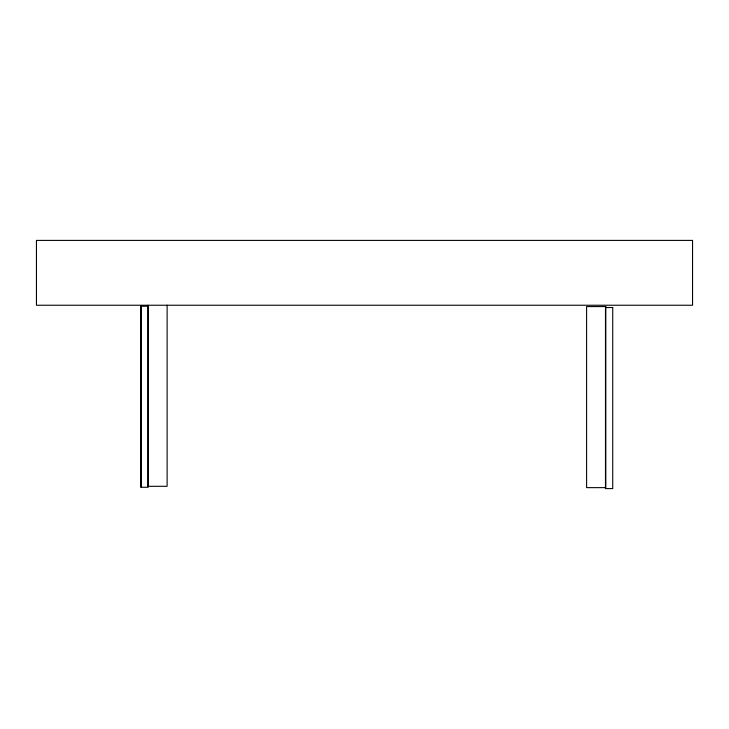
<?xml version="1.0" encoding="UTF-8"?>
<svg xmlns="http://www.w3.org/2000/svg" width="729" height="729" viewBox="0 0 729 729"><rect width="100%" height="100%" fill="white"/><g stroke="black" fill="none" stroke-linecap="round" stroke-linejoin="round"><path stroke-width="1.09" d="M140.97 306.207L148.242 306.207L148.242 487.273L140.97 487.273L140.97 306.207L141.034 487.273M167.114 305.241L167.114 486.307L147.896 486.307L147.896 305.241M692.55 240.406L36.45 240.406L36.45 305.241L692.55 305.241L692.55 240.406M605.808 306.572L586.599 306.572L586.599 487.637L605.808 487.637L605.808 306.572M612.734 307.529L605.471 307.529L605.471 488.594L612.734 488.594L612.734 307.529"/></g></svg>
